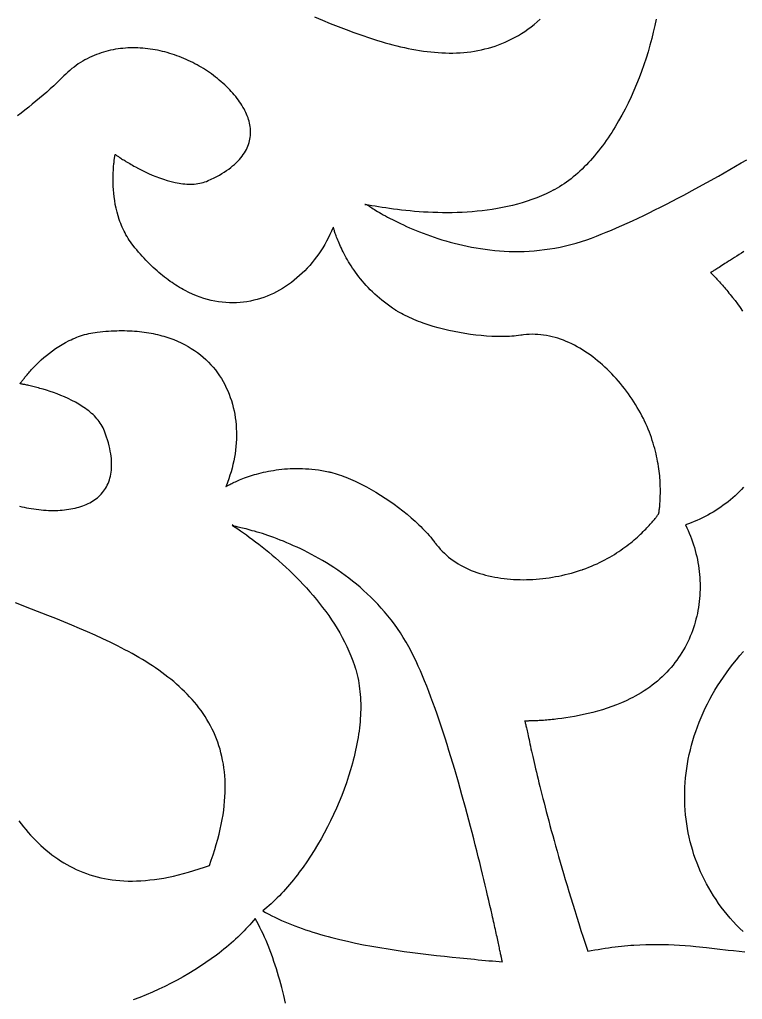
# Model space of a CAD drawing. Extents: x -555 to 555, y -555 to 555.
# Drawn here: x 99.9 to 199.1, y -144.4 to -9.9 of the extents above; entities that cross this region are included whole.
import ezdxf

# ---------------------------------------------------------------- set-up
doc = ezdxf.new("R2010")
doc.units = 0
doc.layers.add('PLAN_1', color=18, linetype='CONTINUOUS')

msp = doc.modelspace()

# ---------------------------------------------------------------- linework, layer by layer
at = {"layer": 'PLAN_1'}
for points in [[(140.37, -9.49), (141.46, -9.94), (142.55, -10.39), (143.63, -10.82), (144.71, -11.24), (145.79, -11.64), (146.87, -12.02), (147.94, -12.38), (148.48, -12.55), (149.01, -12.72), (149.54, -12.88), (150.08, -13.04), (150.61, -13.18), (151.14, -13.32), (151.66, -13.46), (152.19, -13.59), (152.72, -13.7), (153.24, -13.82), (153.76, -13.92), (154.28, -14.01), (154.8, -14.1), (155.32, -14.18), (155.83, -14.24), (156.34, -14.3), (156.85, -14.35), (157.36, -14.39), (157.87, -14.42), (158.37, -14.44), (158.88, -14.45), (159.38, -14.45), (159.87, -14.43), (160.37, -14.41), (160.86, -14.37), (161.35, -14.33), (161.84, -14.27), (162.32, -14.19), (162.81, -14.11), (163.29, -14.01), (163.76, -13.9), (164.24, -13.78), (164.71, -13.64), (165.17, -13.49), (165.64, -13.33), (166.1, -13.15), (166.56, -12.95), (167.01, -12.75), (167.46, -12.52), (167.91, -12.28), (168.36, -12.03), (168.8, -11.76), (169.24, -11.48), (169.67, -11.17), (170.1, -10.86), (170.53, -10.52), (170.95, -10.17), (171.37, -9.8)], [(187.25, -9.8), (187.07, -10.69), (186.88, -11.58), (186.66, -12.48), (186.42, -13.38), (186.16, -14.28), (185.88, -15.18), (185.59, -16.07), (185.27, -16.97), (184.94, -17.85), (184.59, -18.73), (184.22, -19.6), (183.83, -20.47), (183.43, -21.32), (183.01, -22.15), (182.57, -22.98), (182.12, -23.78), (181.89, -24.18), (181.65, -24.57), (181.41, -24.96), (181.17, -25.35), (180.92, -25.72), (180.67, -26.1), (180.42, -26.46), (180.16, -26.83), (179.9, -27.18), (179.64, -27.53), (179.37, -27.88), (179.1, -28.22), (178.82, -28.55), (178.54, -28.87), (178.26, -29.19), (177.98, -29.5), (177.69, -29.8), (177.4, -30.1), (177.1, -30.39), (176.81, -30.67), (176.51, -30.94), (176.2, -31.21), (175.9, -31.46), (175.59, -31.71), (175.28, -31.95), (174.96, -32.18), (174.64, -32.4), (174.32, -32.61), (174, -32.81), (173.67, -33.01), (173.35, -33.19), (173.26, -33.23), (173.24, -33.25), (173.23, -33.25), (173.21, -33.26), (173.13, -33.3), (172.82, -33.46), (172.19, -33.77), (171.54, -34.05), (170.89, -34.32), (170.23, -34.57), (169.57, -34.79), (168.9, -35.01), (168.22, -35.2), (167.54, -35.37), (166.85, -35.54), (166.17, -35.68), (165.48, -35.81), (164.78, -35.92), (164.09, -36.02), (163.4, -36.11), (162.71, -36.18), (162.02, -36.25), (161.33, -36.3), (160.64, -36.33), (159.96, -36.36), (159.28, -36.38), (158.61, -36.38), (157.95, -36.38), (157.29, -36.37), (156.63, -36.35), (155.99, -36.32), (155.35, -36.28), (154.73, -36.24), (154.11, -36.19), (153.51, -36.14), (152.92, -36.08), (152.34, -36.02), (151.77, -35.95), (151.22, -35.88), (150.68, -35.81), (150.16, -35.73), (149.65, -35.65), (149.16, -35.57), (148.69, -35.49), (148.24, -35.41), (147.81, -35.33), (147.4, -35.25), (147.31, -35.23), (147.61, -35.29), (147.62, -35.3), (147.63, -35.31), (147.65, -35.32), (147.67, -35.33), (147.7, -35.35), (147.74, -35.38), (147.77, -35.4), (147.82, -35.43), (147.87, -35.47), (147.98, -35.54), (148.11, -35.62), (148.26, -35.72), (148.43, -35.83), (148.62, -35.94), (148.82, -36.07), (149.05, -36.2), (149.29, -36.34), (149.55, -36.49), (149.82, -36.65), (150.11, -36.81), (150.42, -36.98), (150.75, -37.15), (151.09, -37.33), (151.44, -37.51), (151.81, -37.69), (152.2, -37.88), (152.6, -38.06), (153.01, -38.25), (153.44, -38.44), (153.88, -38.63), (154.34, -38.82), (154.8, -39.01), (155.29, -39.2), (155.78, -39.38), (156.28, -39.57), (156.8, -39.74), (157.33, -39.92), (157.87, -40.09), (158.42, -40.25), (158.98, -40.41), (159.55, -40.56), (160.13, -40.71), (160.72, -40.85), (161.32, -40.98), (161.93, -41.1), (162.55, -41.21), (163.18, -41.31), (163.81, -41.4), (164.46, -41.48), (165.11, -41.55), (165.76, -41.61), (166.43, -41.65), (167.1, -41.68), (167.78, -41.69), (168.46, -41.69), (169.15, -41.68), (169.84, -41.65), (170.54, -41.6), (171.25, -41.54), (171.95, -41.45), (172.67, -41.35), (173.38, -41.23), (174.11, -41.1), (174.83, -40.94), (175.56, -40.76), (176.29, -40.56), (177.02, -40.33), (177.75, -40.09), (178.4, -39.86), (179.06, -39.61), (179.73, -39.34), (180.42, -39.07), (181.12, -38.77), (181.84, -38.47), (182.56, -38.15), (183.3, -37.82), (184.04, -37.47), (184.8, -37.12), (185.56, -36.75), (186.33, -36.38), (187.1, -35.99), (187.88, -35.6), (188.67, -35.2), (189.46, -34.79), (190.25, -34.38), (191.05, -33.95), (192.64, -33.1), (194.23, -32.22), (195.82, -31.34), (197.39, -30.44), (198.17, -30), (198.94, -29.55), (199.7, -29.1)], [(99.89, -76.67), (100.21, -76.75), (100.54, -76.82), (100.86, -76.89), (101.18, -76.95), (101.51, -77), (101.85, -77.05), (102.2, -77.1), (102.54, -77.14), (102.87, -77.17), (103.21, -77.2), (103.54, -77.22), (103.87, -77.24), (104.2, -77.24), (104.52, -77.25), (104.84, -77.24), (105.15, -77.24), (105.47, -77.22), (105.77, -77.2), (106.08, -77.17), (106.37, -77.14), (106.67, -77.09), (106.96, -77.05), (107.24, -76.99), (107.52, -76.93), (107.8, -76.86), (108.06, -76.79), (108.33, -76.71), (108.58, -76.62), (108.83, -76.52), (109.07, -76.42), (109.31, -76.31), (109.54, -76.19), (109.77, -76.07), (109.98, -75.94), (110.19, -75.8), (110.39, -75.65), (110.59, -75.5), (110.77, -75.34), (110.95, -75.17), (111.12, -75), (111.28, -74.81), (111.43, -74.62), (111.57, -74.42), (111.71, -74.22), (111.83, -74), (111.95, -73.78), (112.05, -73.55), (112.15, -73.31), (112.24, -73.06), (112.31, -72.81), (112.38, -72.55), (112.43, -72.28), (112.48, -72), (112.51, -71.71), (112.53, -71.41), (112.54, -71.11), (112.54, -70.8), (112.53, -70.47), (112.51, -70.14), (112.47, -69.8), (112.42, -69.46), (112.36, -69.1), (112.29, -68.73), (112.2, -68.36), (112.1, -67.98), (111.99, -67.58), (111.86, -67.18), (111.72, -66.77), (111.57, -66.35), (111.47, -66.13), (111.37, -65.9), (111.25, -65.68), (111.13, -65.47), (110.99, -65.26), (110.85, -65.06), (110.69, -64.86), (110.53, -64.66), (110.36, -64.47), (110.18, -64.28), (110, -64.1), (109.8, -63.93), (109.6, -63.75), (109.4, -63.59), (109.19, -63.42), (108.97, -63.26), (108.75, -63.11), (108.52, -62.96), (108.05, -62.67), (107.57, -62.39), (107.08, -62.14), (106.58, -61.89), (106.08, -61.67), (105.58, -61.46), (105.07, -61.26), (104.58, -61.08), (104.09, -60.91), (103.61, -60.76), (103.15, -60.62), (102.93, -60.55), (102.71, -60.49), (102.5, -60.43), (102.29, -60.38), (102.09, -60.32), (101.9, -60.27), (101.71, -60.23), (101.53, -60.18), (101.36, -60.14), (101.19, -60.11), (101.04, -60.07), (100.89, -60.04), (100.75, -60.01), (100.62, -59.98), (100.51, -59.96), (100.4, -59.94), (100.31, -59.92), (100.22, -59.9), (100.15, -59.89), (100.09, -59.88), (100.04, -59.87), (100.01, -59.87), (99.99, -59.86), (99.98, -59.86), (99.98, -59.86), (99.99, -59.84), (100.01, -59.82), (100.03, -59.79), (100.06, -59.75), (100.09, -59.7), (100.13, -59.65), (100.17, -59.59), (100.23, -59.52), (100.28, -59.44), (100.34, -59.36), (100.41, -59.27), (100.49, -59.17), (100.57, -59.07), (100.65, -58.97), (100.74, -58.86), (100.84, -58.74), (100.94, -58.62), (101.04, -58.49), (101.16, -58.36), (101.27, -58.23), (101.4, -58.09), (101.52, -57.95), (101.66, -57.81), (101.94, -57.51), (102.24, -57.21), (102.55, -56.9), (102.89, -56.59), (103.25, -56.27), (103.62, -55.96), (104.02, -55.64), (104.43, -55.33), (104.85, -55.03), (105.3, -54.74), (105.76, -54.45), (106.23, -54.18), (106.72, -53.93), (106.98, -53.81), (107.23, -53.69), (107.49, -53.58), (107.75, -53.48), (108.02, -53.38), (108.29, -53.28), (108.56, -53.19), (108.84, -53.11), (109.12, -53.04), (109.4, -52.97), (109.68, -52.91), (109.97, -52.85), (110.27, -52.81), (110.56, -52.77), (110.96, -52.73), (111.35, -52.69), (111.73, -52.66), (112.12, -52.63), (112.49, -52.61), (112.87, -52.59), (113.24, -52.58), (113.6, -52.57), (113.96, -52.57), (114.32, -52.57), (114.67, -52.58), (115.02, -52.6), (115.36, -52.61), (115.7, -52.64), (116.03, -52.66), (116.36, -52.7), (116.69, -52.73), (117.01, -52.77), (117.33, -52.82), (117.64, -52.87), (117.95, -52.92), (118.25, -52.98), (118.55, -53.05), (118.85, -53.11), (119.14, -53.19), (119.43, -53.26), (119.72, -53.34), (119.99, -53.43), (120.54, -53.61), (121.07, -53.8), (121.58, -54.02), (122.08, -54.24), (122.56, -54.48), (123.03, -54.74), (123.47, -55.01), (123.91, -55.29), (124.32, -55.58), (124.72, -55.89), (125.11, -56.21), (125.47, -56.54), (125.82, -56.88), (126.16, -57.24), (126.48, -57.6), (126.78, -57.97), (127.07, -58.36), (127.35, -58.75), (127.6, -59.15), (127.85, -59.56), (128.07, -59.98), (128.28, -60.41), (128.48, -60.84), (128.66, -61.28), (128.83, -61.73), (128.98, -62.18), (129.11, -62.64), (129.24, -63.11), (129.34, -63.58), (129.43, -64.05), (129.51, -64.53), (129.57, -65.01), (129.62, -65.5), (129.65, -65.98), (129.67, -66.48), (129.67, -66.97), (129.66, -67.46), (129.64, -67.96), (129.6, -68.46), (129.55, -68.96), (129.48, -69.46), (129.4, -69.95), (129.3, -70.45), (129.19, -70.95), (129.07, -71.44), (128.93, -71.94), (128.78, -72.43), (128.62, -72.92), (128.44, -73.4), (128.24, -73.93), (128.23, -73.96), (128.25, -73.95), (128.28, -73.93), (128.33, -73.9), (128.39, -73.87), (128.47, -73.83), (128.56, -73.78), (128.66, -73.73), (128.77, -73.67), (128.9, -73.6), (129.03, -73.54), (129.18, -73.46), (129.35, -73.39), (129.52, -73.31), (129.71, -73.23), (129.9, -73.14), (130.11, -73.06), (130.33, -72.97), (130.56, -72.88), (130.8, -72.79), (131.05, -72.7), (131.31, -72.61), (131.58, -72.52), (131.86, -72.43), (132.14, -72.34), (132.44, -72.26), (132.75, -72.18), (133.06, -72.1), (133.39, -72.02), (133.72, -71.94), (134.06, -71.87), (134.41, -71.81), (134.77, -71.75), (135.13, -71.69), (135.5, -71.64), (135.88, -71.6), (136.27, -71.56), (136.66, -71.53), (137.06, -71.51), (137.47, -71.49), (137.88, -71.48), (138.3, -71.49), (138.72, -71.5), (139.15, -71.52), (139.59, -71.54), (140.03, -71.58), (140.48, -71.63), (140.93, -71.7), (141.38, -71.77), (141.84, -71.85), (142.3, -71.95), (142.36, -71.96), (142.39, -71.97), (142.41, -71.97), (142.48, -71.99), (142.62, -72.02), (142.91, -72.1), (143.2, -72.18), (143.49, -72.27), (143.79, -72.36), (144.09, -72.47), (144.39, -72.58), (144.7, -72.7), (145.01, -72.82), (145.32, -72.95), (145.63, -73.09), (145.95, -73.23), (146.26, -73.38), (146.9, -73.69), (147.54, -74.03), (148.18, -74.38), (148.82, -74.76), (149.45, -75.15), (150.08, -75.55), (150.71, -75.98), (151.32, -76.41), (151.93, -76.86), (152.52, -77.32), (153.09, -77.78), (153.65, -78.26), (154.19, -78.74), (154.71, -79.22), (154.96, -79.46), (155.2, -79.71), (155.44, -79.95), (155.67, -80.2), (155.9, -80.44), (156.12, -80.69), (156.33, -80.93), (156.53, -81.18), (156.72, -81.42), (156.91, -81.67), (156.95, -81.73), (156.98, -81.76), (157.01, -81.8), (157.13, -81.96), (157.38, -82.27), (157.64, -82.57), (157.91, -82.86), (158.2, -83.13), (158.49, -83.4), (158.79, -83.65), (159.11, -83.9), (159.43, -84.13), (159.76, -84.36), (160.1, -84.57), (160.44, -84.77), (160.8, -84.96), (161.16, -85.14), (161.53, -85.31), (161.9, -85.48), (162.29, -85.63), (162.67, -85.77), (163.07, -85.9), (163.47, -86.02), (163.87, -86.13), (164.28, -86.23), (164.7, -86.33), (165.12, -86.41), (165.54, -86.48), (165.97, -86.55), (166.4, -86.61), (166.83, -86.65), (167.27, -86.69), (167.71, -86.72), (168.15, -86.74), (168.59, -86.75), (169.03, -86.76), (169.47, -86.75), (169.92, -86.74), (170.36, -86.72), (170.81, -86.69), (171.26, -86.65), (171.7, -86.6), (172.15, -86.55), (172.59, -86.49), (173.03, -86.42), (173.47, -86.34), (173.91, -86.26), (174.34, -86.17), (174.77, -86.07), (175.2, -85.96), (175.63, -85.85), (176.05, -85.73), (176.47, -85.6), (176.88, -85.47), (177.09, -85.4), (177.12, -85.39), (177.14, -85.38), (177.16, -85.38), (177.21, -85.36), (177.62, -85.21), (178.01, -85.06), (178.4, -84.9), (178.78, -84.74), (179.15, -84.57), (179.51, -84.4), (179.87, -84.22), (180.22, -84.04), (180.56, -83.86), (180.89, -83.67), (181.21, -83.48), (181.53, -83.29), (181.83, -83.09), (182.13, -82.9), (182.43, -82.7), (182.71, -82.5), (182.99, -82.3), (183.25, -82.1), (183.51, -81.9), (183.77, -81.7), (184.01, -81.5), (184.25, -81.3), (184.47, -81.11), (184.69, -80.91), (184.91, -80.72), (185.11, -80.53), (185.31, -80.35), (185.49, -80.16), (185.68, -79.98), (185.85, -79.81), (186.01, -79.64), (186.17, -79.47), (186.32, -79.31), (186.46, -79.16), (186.59, -79.01), (186.71, -78.86), (186.83, -78.73), (186.94, -78.6), (187.04, -78.48), (187.13, -78.36), (187.21, -78.25), (187.29, -78.16), (187.36, -78.07), (187.42, -77.99), (187.47, -77.92), (187.51, -77.85), (187.55, -77.8), (187.58, -77.76), (187.6, -77.74), (187.61, -77.72), (187.61, -77.71), (187.62, -77.71), (187.62, -77.69), (187.63, -77.65), (187.63, -77.6), (187.64, -77.54), (187.66, -77.47), (187.67, -77.38), (187.68, -77.28), (187.7, -77.17), (187.71, -77.05), (187.73, -76.91), (187.75, -76.77), (187.76, -76.61), (187.78, -76.44), (187.79, -76.26), (187.8, -76.07), (187.82, -75.87), (187.83, -75.66), (187.84, -75.44), (187.84, -75.22), (187.85, -74.98), (187.85, -74.73), (187.85, -74.48), (187.85, -74.22), (187.84, -73.95), (187.83, -73.67), (187.81, -73.38), (187.8, -73.09), (187.77, -72.79), (187.75, -72.48), (187.71, -72.17), (187.68, -71.85), (187.63, -71.53), (187.59, -71.2), (187.53, -70.86), (187.47, -70.52), (187.41, -70.17), (187.33, -69.82), (187.25, -69.46), (187.17, -69.11), (187.07, -68.74), (186.97, -68.37), (186.86, -68), (186.74, -67.63), (186.61, -67.25), (186.48, -66.88), (186.34, -66.49), (186.18, -66.11), (186.02, -65.73), (185.85, -65.34), (185.67, -64.95), (185.64, -64.9), (185.63, -64.88), (185.62, -64.86), (185.61, -64.83), (185.51, -64.64), (185.31, -64.25), (185.11, -63.87), (184.89, -63.48), (184.67, -63.1), (184.44, -62.72), (184.21, -62.35), (183.96, -61.98), (183.71, -61.61), (183.46, -61.24), (183.19, -60.88), (182.92, -60.53), (182.65, -60.17), (182.37, -59.83), (182.08, -59.49), (181.78, -59.15), (181.48, -58.82), (181.18, -58.49), (180.87, -58.18), (180.55, -57.87), (180.23, -57.56), (179.91, -57.27), (179.57, -56.98), (179.24, -56.7), (178.9, -56.42), (178.56, -56.16), (178.21, -55.9), (177.86, -55.66), (177.5, -55.42), (177.14, -55.19), (176.78, -54.97), (176.42, -54.77), (176.05, -54.57), (175.68, -54.38), (175.3, -54.21), (174.92, -54.04), (174.54, -53.89), (174.16, -53.75), (173.78, -53.62), (173.39, -53.51), (173, -53.41), (172.61, -53.32), (172.22, -53.24), (171.83, -53.18), (171.44, -53.13), (171.04, -53.1), (170.65, -53.08), (170.25, -53.07), (169.85, -53.09), (169.46, -53.11), (169.06, -53.15), (168.86, -53.18), (168.81, -53.19), (168.77, -53.19), (168.7, -53.2), (168.39, -53.24), (168.08, -53.28), (167.77, -53.31), (167.45, -53.33), (167.12, -53.35), (166.79, -53.37), (166.45, -53.38), (166.11, -53.38), (165.76, -53.38), (165.41, -53.38), (164.7, -53.35), (163.98, -53.31), (163.25, -53.25), (162.52, -53.18), (161.78, -53.08), (161.03, -52.97), (160.29, -52.84), (159.55, -52.7), (158.82, -52.54), (158.09, -52.37), (157.37, -52.18), (156.67, -51.98), (155.98, -51.77), (155.31, -51.54), (154.98, -51.42), (154.66, -51.3), (154.34, -51.17), (154.03, -51.04), (153.72, -50.91), (153.42, -50.78), (153.13, -50.64), (152.84, -50.5), (152.57, -50.36), (152.3, -50.22), (152.03, -50.07), (151.78, -49.92), (151.66, -49.84), (151.59, -49.81), (151.58, -49.8), (151.55, -49.78), (151.5, -49.75), (151.1, -49.49), (150.72, -49.22), (150.35, -48.95), (149.98, -48.68), (149.63, -48.4), (149.29, -48.11), (148.97, -47.83), (148.65, -47.54), (148.34, -47.24), (148.04, -46.95), (147.76, -46.65), (147.48, -46.35), (147.22, -46.06), (146.96, -45.76), (146.71, -45.46), (146.48, -45.16), (146.25, -44.86), (146.03, -44.56), (145.82, -44.27), (145.62, -43.97), (145.43, -43.68), (145.24, -43.4), (145.07, -43.11), (144.9, -42.83), (144.74, -42.56), (144.59, -42.28), (144.45, -42.02), (144.32, -41.76), (144.19, -41.51), (144.07, -41.26), (143.96, -41.02), (143.85, -40.79), (143.75, -40.56), (143.66, -40.34), (143.57, -40.14), (143.49, -39.94), (143.42, -39.75), (143.35, -39.57), (143.29, -39.4), (143.24, -39.24), (143.19, -39.1), (143.15, -38.96), (143.11, -38.84), (143.07, -38.73), (143.04, -38.64), (143.02, -38.55), (143, -38.49), (142.99, -38.43), (142.98, -38.39), (142.97, -38.37), (142.95, -38.4), (142.73, -38.92), (142.51, -39.39), (142.28, -39.85), (142.04, -40.3), (141.79, -40.75), (141.52, -41.19), (141.25, -41.61), (140.96, -42.03), (140.67, -42.44), (140.36, -42.84), (140.05, -43.23), (139.72, -43.61), (139.39, -43.98), (139.05, -44.34), (138.7, -44.69), (138.34, -45.02), (137.97, -45.34), (137.59, -45.65), (137.21, -45.95), (136.81, -46.23), (136.41, -46.5), (136.01, -46.76), (135.59, -47), (135.17, -47.23), (134.74, -47.45), (134.31, -47.64), (133.87, -47.83), (133.43, -48), (132.97, -48.15), (132.52, -48.28), (132.06, -48.4), (131.59, -48.51), (131.12, -48.59), (130.64, -48.66), (130.16, -48.71), (129.68, -48.74), (129.19, -48.75), (128.7, -48.74), (128.21, -48.72), (127.71, -48.67), (127.21, -48.61), (126.71, -48.52), (126.2, -48.41), (125.7, -48.29), (125.19, -48.14), (124.68, -47.97), (124.17, -47.78), (123.66, -47.57), (123.14, -47.33), (122.63, -47.07), (122.37, -46.93), (122.11, -46.79), (121.86, -46.64), (121.6, -46.48), (121.34, -46.32), (121.08, -46.15), (120.83, -45.98), (120.57, -45.8), (120.31, -45.61), (120.06, -45.42), (119.8, -45.22), (119.54, -45.02), (119.29, -44.81), (119.03, -44.59), (118.77, -44.37), (118.52, -44.14), (118.26, -43.9), (118.01, -43.66), (117.76, -43.41), (117.5, -43.15), (117.25, -42.89), (117, -42.62), (116.74, -42.35), (116.49, -42.06), (116.24, -41.78), (115.99, -41.48), (115.74, -41.18), (115.49, -40.87), (115.31, -40.63), (115.14, -40.39), (114.97, -40.15), (114.81, -39.9), (114.66, -39.65), (114.51, -39.4), (114.38, -39.15), (114.25, -38.89), (114.12, -38.64), (114.01, -38.38), (113.89, -38.12), (113.79, -37.86), (113.69, -37.59), (113.6, -37.33), (113.43, -36.8), (113.29, -36.28), (113.16, -35.75), (113.05, -35.23), (112.97, -34.71), (112.9, -34.21), (112.84, -33.71), (112.8, -33.22), (112.77, -32.74), (112.75, -32.28), (112.75, -31.84), (112.75, -31.41), (112.76, -31), (112.77, -30.81), (112.78, -30.62), (112.79, -30.44), (112.8, -30.26), (112.81, -30.09), (112.82, -29.93), (112.84, -29.77), (112.85, -29.62), (112.87, -29.47), (112.88, -29.34), (112.9, -29.21), (112.91, -29.09), (112.93, -28.98), (112.94, -28.88), (112.95, -28.79), (112.97, -28.7), (112.98, -28.62), (112.99, -28.56), (113, -28.5), (113.01, -28.45), (113.02, -28.42), (113.02, -28.39), (113.02, -28.37), (113.02, -28.37), (113.03, -28.37), (113.05, -28.38), (113.08, -28.4), (113.12, -28.43), (113.17, -28.47), (113.23, -28.51), (113.3, -28.56), (113.38, -28.61), (113.47, -28.67), (113.57, -28.74), (113.68, -28.81), (113.79, -28.89), (113.92, -28.97), (114.05, -29.05), (114.2, -29.14), (114.35, -29.23), (114.51, -29.33), (114.67, -29.43), (114.84, -29.53), (115.02, -29.64), (115.21, -29.75), (115.4, -29.86), (115.6, -29.97), (115.8, -30.08), (116.23, -30.3), (116.67, -30.53), (117.14, -30.76), (117.62, -30.98), (118.11, -31.2), (118.62, -31.4), (119.13, -31.6), (119.65, -31.78), (120.18, -31.95), (120.72, -32.09), (121.25, -32.22), (121.52, -32.27), (121.79, -32.32), (122.05, -32.36), (122.32, -32.39), (122.58, -32.42), (122.85, -32.44), (123.11, -32.45), (123.37, -32.46), (123.63, -32.45), (123.88, -32.44), (124.13, -32.41), (124.38, -32.38), (124.63, -32.34), (124.87, -32.29), (125.11, -32.22), (125.35, -32.15), (125.58, -32.07), (125.81, -31.97), (126.21, -31.78), (126.6, -31.59), (126.98, -31.4), (127.33, -31.2), (127.68, -31), (128, -30.8), (128.31, -30.59), (128.61, -30.38), (128.89, -30.17), (129.15, -29.96), (129.4, -29.74), (129.64, -29.52), (129.86, -29.3), (130.07, -29.08), (130.26, -28.85), (130.44, -28.62), (130.61, -28.4), (130.76, -28.16), (130.9, -27.93), (131.03, -27.7), (131.14, -27.46), (131.24, -27.23), (131.33, -26.99), (131.41, -26.75), (131.47, -26.51), (131.52, -26.27), (131.56, -26.03), (131.59, -25.78), (131.6, -25.54), (131.61, -25.3), (131.6, -25.05), (131.58, -24.81), (131.55, -24.56), (131.52, -24.32), (131.47, -24.07), (131.41, -23.83), (131.34, -23.58), (131.26, -23.34), (131.16, -23.09), (131.07, -22.85), (130.96, -22.6), (130.84, -22.36), (130.71, -22.11), (130.57, -21.87), (130.43, -21.63), (130.27, -21.39), (130.11, -21.15), (129.94, -20.91), (129.76, -20.68), (129.57, -20.44), (129.38, -20.21), (129.18, -19.97), (128.97, -19.74), (128.75, -19.51), (128.53, -19.28), (128.3, -19.06), (128.06, -18.83), (127.82, -18.61), (127.57, -18.39), (127.31, -18.17), (127.05, -17.96), (126.78, -17.75), (126.51, -17.54), (126.23, -17.33), (125.96, -17.14), (125.69, -16.95), (125.41, -16.77), (125.13, -16.59), (124.85, -16.41), (124.56, -16.24), (124.27, -16.08), (123.97, -15.92), (123.67, -15.76), (123.37, -15.61), (123.06, -15.47), (122.75, -15.33), (122.44, -15.19), (122.12, -15.06), (121.81, -14.94), (121.49, -14.82), (121.16, -14.71), (120.84, -14.6), (120.51, -14.5), (120.18, -14.4), (119.85, -14.31), (119.52, -14.23), (119.19, -14.15), (118.85, -14.08), (118.51, -14.02), (118.18, -13.96), (117.84, -13.91), (117.5, -13.86), (117.16, -13.82), (116.82, -13.79), (116.48, -13.77), (116.14, -13.75), (115.8, -13.75), (115.46, -13.74), (115.11, -13.75), (114.77, -13.76), (114.43, -13.78), (114.1, -13.81), (113.76, -13.85), (113.42, -13.89), (113.08, -13.94), (112.75, -14.01), (112.41, -14.07), (112.08, -14.15), (111.75, -14.24), (111.42, -14.33), (111.1, -14.43), (110.77, -14.55), (110.45, -14.67), (110.13, -14.8), (109.81, -14.93), (109.5, -15.08), (109.18, -15.24), (108.87, -15.4), (108.57, -15.58), (108.27, -15.76), (107.97, -15.96), (107.67, -16.16), (107.38, -16.38), (107.09, -16.6), (106.81, -16.84), (106.53, -17.08), (106.25, -17.34), (105.98, -17.6), (105.52, -18.05), (105.06, -18.5), (104.59, -18.94), (104.12, -19.38), (103.64, -19.81), (103.15, -20.24), (102.66, -20.66), (102.16, -21.08), (101.66, -21.49), (101.16, -21.9), (100.65, -22.3), (100.14, -22.69), (99.62, -23.08)], [(199.32, -41.71), (198.98, -41.92), (198.64, -42.13), (198.33, -42.33), (198.03, -42.52), (197.74, -42.71), (197.46, -42.88), (197.2, -43.05), (196.95, -43.21), (196.71, -43.36), (196.49, -43.5), (196.28, -43.64), (196.09, -43.76), (195.91, -43.88), (195.74, -43.99), (195.58, -44.09), (195.44, -44.18), (195.31, -44.26), (195.19, -44.33), (195.09, -44.39), (195, -44.45), (194.92, -44.49), (194.85, -44.53), (194.8, -44.56), (194.76, -44.57), (194.73, -44.58), (194.72, -44.58), (194.72, -44.58), (194.73, -44.59), (194.76, -44.62), (194.79, -44.65), (194.83, -44.68), (194.87, -44.73), (194.93, -44.78), (194.99, -44.85), (195.06, -44.92), (195.13, -44.99), (195.21, -45.08), (195.3, -45.17), (195.4, -45.27), (195.5, -45.38), (195.61, -45.5), (195.72, -45.62), (195.84, -45.75), (195.96, -45.88), (196.09, -46.03), (196.22, -46.18), (196.36, -46.33), (196.5, -46.49), (196.64, -46.66), (196.79, -46.84), (196.95, -47.02), (197.1, -47.21), (197.26, -47.4), (197.42, -47.6), (197.58, -47.8), (197.75, -48.01), (198.09, -48.45), (198.43, -48.91), (198.78, -49.39), (199.13, -49.88)], [(199.26, -74.07), (198.97, -74.38), (198.69, -74.67), (198.39, -74.96), (198.09, -75.24), (197.78, -75.52), (197.46, -75.79), (197.14, -76.05), (196.81, -76.3), (196.48, -76.55), (196.14, -76.79), (195.8, -77.03), (195.45, -77.25), (195.09, -77.47), (194.73, -77.68), (194.37, -77.89), (194, -78.09), (193.62, -78.27), (193.25, -78.46), (192.86, -78.63), (192.48, -78.79), (192.09, -78.95), (191.69, -79.1), (191.29, -79.24), (191.48, -79.62), (191.65, -80), (191.82, -80.39), (191.97, -80.78), (192.12, -81.17), (192.26, -81.57), (192.39, -81.96), (192.52, -82.36), (192.63, -82.77), (192.73, -83.17), (192.83, -83.58), (192.92, -83.98), (192.99, -84.39), (193.06, -84.8), (193.12, -85.21), (193.17, -85.63), (193.22, -86.04), (193.25, -86.45), (193.27, -86.87), (193.29, -87.28), (193.29, -87.69), (193.29, -88.11), (193.27, -88.52), (193.25, -88.93), (193.22, -89.34), (193.18, -89.75), (193.13, -90.16), (193.07, -90.57), (193, -90.97), (192.92, -91.38), (192.83, -91.78), (192.73, -92.18), (192.63, -92.58), (192.51, -92.98), (192.38, -93.37), (192.25, -93.76), (192.1, -94.14), (191.95, -94.53), (191.78, -94.91), (191.61, -95.29), (191.42, -95.66), (191.23, -96.03), (191.02, -96.39), (190.81, -96.75), (190.58, -97.11), (190.35, -97.46), (190.1, -97.81), (189.85, -98.15), (189.58, -98.48), (189.31, -98.81), (189.02, -99.14), (188.73, -99.46), (188.42, -99.77), (188.11, -100.08), (187.78, -100.38), (187.45, -100.67), (187.1, -100.96), (186.74, -101.24), (186.38, -101.51), (186, -101.78), (185.61, -102.04), (185.21, -102.29), (184.81, -102.53), (184.39, -102.77), (184.08, -102.93), (183.76, -103.09), (183.13, -103.39), (182.49, -103.68), (181.84, -103.94), (181.19, -104.18), (180.54, -104.41), (179.89, -104.62), (179.24, -104.81), (178.59, -104.98), (177.95, -105.14), (177.31, -105.29), (176.69, -105.42), (176.08, -105.53), (175.48, -105.64), (174.89, -105.73), (174.33, -105.81), (173.78, -105.88), (173.51, -105.91), (173.25, -105.94), (173, -105.97), (172.75, -105.99), (172.51, -106.01), (172.27, -106.03), (172.04, -106.05), (171.82, -106.07), (171.61, -106.08), (171.4, -106.1), (171.2, -106.11), (171.01, -106.12), (170.83, -106.13), (170.65, -106.14), (170.49, -106.14), (170.33, -106.15), (170.18, -106.15), (170.04, -106.16), (169.91, -106.16), (169.8, -106.16), (169.69, -106.17), (169.59, -106.17), (169.5, -106.17), (169.42, -106.17), (169.36, -106.17), (169.3, -106.17), (169.26, -106.17), (169.23, -106.17), (169.21, -106.17), (169.21, -106.17), (169.22, -106.17), (169.23, -106.2), (169.25, -106.24), (169.27, -106.3), (169.29, -106.37), (169.31, -106.45), (169.34, -106.56), (169.37, -106.68), (169.4, -106.81), (169.43, -106.96), (169.47, -107.12), (169.51, -107.3), (169.55, -107.5), (169.6, -107.71), (169.65, -107.94), (169.7, -108.18), (169.76, -108.44), (169.82, -108.71), (169.88, -109), (169.95, -109.3), (170.02, -109.62), (170.09, -109.96), (170.17, -110.31), (170.25, -110.67), (170.34, -111.05), (170.43, -111.45), (170.53, -111.86), (170.63, -112.29), (170.73, -112.73), (170.84, -113.19), (170.95, -113.66), (171.07, -114.15), (171.19, -114.65), (171.32, -115.17), (171.45, -115.7), (171.59, -116.25), (171.73, -116.82), (171.88, -117.4), (172.03, -117.99), (172.19, -118.6), (172.36, -119.23), (172.53, -119.87), (172.7, -120.52), (172.88, -121.19), (173.07, -121.88), (173.27, -122.58), (173.47, -123.3), (173.67, -124.03), (173.88, -124.78), (174.1, -125.54), (174.33, -126.31), (174.56, -127.11), (174.8, -127.91), (175.04, -128.74), (175.29, -129.57), (175.55, -130.42), (175.82, -131.29), (176.09, -132.17), (176.37, -133.07), (176.65, -133.98), (176.95, -134.91), (177.25, -135.85), (177.56, -136.81), (177.88, -137.78), (178.36, -137.69), (178.85, -137.59), (179.32, -137.51), (179.79, -137.43), (180.26, -137.36), (180.72, -137.29), (181.17, -137.22), (181.62, -137.17), (182.06, -137.11), (182.5, -137.07), (182.94, -137.02), (183.36, -136.98), (183.79, -136.95), (184.21, -136.92), (185.04, -136.87), (185.85, -136.84), (186.65, -136.83), (187.43, -136.83), (188.21, -136.84), (188.97, -136.86), (189.73, -136.89), (190.48, -136.94), (191.23, -136.99), (191.97, -137.05), (192.7, -137.12), (194.18, -137.27), (195.65, -137.44), (197.15, -137.61), (197.9, -137.69), (198.67, -137.78), (199.44, -137.86)], [(99.8, -119.85), (100.12, -120.26), (100.44, -120.67), (100.76, -121.06), (101.1, -121.45), (101.43, -121.83), (101.78, -122.2), (102.13, -122.56), (102.48, -122.91), (102.84, -123.25), (103.21, -123.59), (103.58, -123.91), (103.96, -124.22), (104.35, -124.53), (104.74, -124.82), (105.14, -125.1), (105.55, -125.37), (105.97, -125.63), (106.39, -125.88), (106.82, -126.11), (107.26, -126.34), (107.7, -126.55), (108.15, -126.75), (108.61, -126.93), (109.08, -127.11), (109.56, -127.27), (110.05, -127.42), (110.54, -127.55), (111.04, -127.68), (111.55, -127.78), (112.07, -127.88), (112.6, -127.96), (113.14, -128.02), (113.69, -128.07), (114.24, -128.11), (114.81, -128.13), (115.39, -128.13), (115.97, -128.12), (116.57, -128.09), (117.17, -128.05), (117.79, -127.99), (118.42, -127.92), (119.05, -127.83), (119.7, -127.72), (120.36, -127.59), (121.03, -127.45), (121.71, -127.29), (122.4, -127.11), (123.1, -126.91), (123.81, -126.7), (124.54, -126.47), (125.28, -126.22), (125.99, -125.99), (126.22, -125.28), (126.47, -124.54), (126.7, -123.81), (126.91, -123.1), (127.11, -122.4), (127.29, -121.71), (127.45, -121.03), (127.59, -120.36), (127.72, -119.7), (127.83, -119.05), (127.92, -118.42), (127.99, -117.79), (128.05, -117.17), (128.09, -116.57), (128.12, -115.97), (128.13, -115.39), (128.13, -114.81), (128.11, -114.24), (128.07, -113.69), (128.02, -113.14), (127.96, -112.6), (127.88, -112.07), (127.78, -111.55), (127.68, -111.04), (127.55, -110.54), (127.42, -110.05), (127.27, -109.56), (127.11, -109.08), (126.93, -108.61), (126.75, -108.15), (126.55, -107.7), (126.34, -107.26), (126.11, -106.82), (125.88, -106.39), (125.63, -105.97), (125.37, -105.55), (125.1, -105.14), (124.82, -104.74), (124.53, -104.35), (124.22, -103.96), (123.91, -103.58), (123.59, -103.21), (123.25, -102.84), (122.91, -102.48), (122.56, -102.13), (122.2, -101.78), (121.83, -101.43), (121.45, -101.1), (121.06, -100.76), (120.67, -100.44), (120.26, -100.12), (119.85, -99.8), (119.43, -99.49), (119, -99.18), (118.57, -98.88), (118.13, -98.59), (117.68, -98.3), (117.22, -98.01), (116.76, -97.73), (116.29, -97.45), (115.82, -97.17), (115.34, -96.9), (114.85, -96.64), (114.36, -96.37), (113.87, -96.11), (113.37, -95.86), (112.35, -95.35), (111.32, -94.86), (110.27, -94.38), (109.21, -93.91), (108.14, -93.45), (107.06, -93), (105.97, -92.55), (104.87, -92.11), (103.77, -91.68), (101.56, -90.81), (99.35, -89.96)], [(199.21, -135.08), (198.74, -134.63), (198.28, -134.17), (197.84, -133.69), (197.41, -133.21), (197, -132.72), (196.6, -132.23), (196.21, -131.72), (195.83, -131.21), (195.48, -130.69), (195.13, -130.16), (194.8, -129.62), (194.48, -129.08), (194.18, -128.53), (193.89, -127.98), (193.62, -127.42), (193.36, -126.85), (193.11, -126.28), (192.88, -125.7), (192.66, -125.11), (192.46, -124.52), (192.28, -123.93), (192.1, -123.33), (191.95, -122.73), (191.8, -122.12), (191.67, -121.51), (191.56, -120.9), (191.46, -120.28), (191.38, -119.66), (191.31, -119.04), (191.26, -118.41), (191.22, -117.78), (191.2, -117.15), (191.19, -116.52), (191.2, -115.88), (191.22, -115.25), (191.26, -114.61), (191.31, -113.97), (191.38, -113.33), (191.46, -112.69), (191.56, -112.05), (191.68, -111.41), (191.81, -110.77), (191.96, -110.13), (192.12, -109.49), (192.3, -108.85), (192.49, -108.21), (192.7, -107.58), (192.93, -106.94), (193.17, -106.31), (193.43, -105.68), (193.71, -105.05), (194, -104.42), (194.3, -103.8), (194.63, -103.18), (194.97, -102.56), (195.32, -101.95), (195.7, -101.34), (196.08, -100.73), (196.49, -100.13), (196.91, -99.53), (197.35, -98.94), (197.81, -98.35), (198.28, -97.77), (198.77, -97.19), (199.27, -96.62)], [(136.41, -144.92), (136.16, -143.84), (135.89, -142.77), (135.75, -142.24), (135.61, -141.72), (135.46, -141.2), (135.31, -140.68), (135.15, -140.17), (134.99, -139.67), (134.82, -139.16), (134.65, -138.67), (134.48, -138.18), (134.3, -137.7), (134.12, -137.22), (133.93, -136.75), (133.73, -136.29), (133.53, -135.84), (133.33, -135.39), (133.11, -134.95), (132.9, -134.52), (132.68, -134.1), (132.45, -133.68), (132.22, -133.28), (131.99, -133.56), (131.75, -133.85), (131.5, -134.14), (131.24, -134.42), (130.98, -134.71), (130.71, -134.99), (130.43, -135.28), (130.15, -135.56), (129.85, -135.84), (129.55, -136.12), (129.25, -136.4), (128.93, -136.67), (128.62, -136.95), (128.29, -137.22), (127.96, -137.49), (127.62, -137.76), (127.28, -138.03), (126.93, -138.3), (126.21, -138.82), (125.48, -139.33), (124.72, -139.84), (123.95, -140.33), (123.16, -140.81), (122.36, -141.28), (121.54, -141.73), (120.71, -142.17), (119.86, -142.6), (119.01, -143), (118.15, -143.39), (117.28, -143.77), (116.4, -144.12), (115.52, -144.46)]]:
    msp.add_lwpolyline(points, dxfattribs=at)
msp.add_lwpolyline([(133.28, -132.22), (133.68, -132.45), (134.1, -132.68), (134.52, -132.9), (134.95, -133.11), (135.39, -133.33), (135.84, -133.53), (136.29, -133.73), (136.75, -133.93), (137.22, -134.12), (137.7, -134.3), (138.18, -134.48), (138.67, -134.65), (139.16, -134.82), (139.67, -134.99), (140.17, -135.15), (140.68, -135.31), (141.2, -135.46), (141.72, -135.61), (142.24, -135.75), (142.77, -135.89), (143.84, -136.16), (144.92, -136.41), (146.02, -136.65), (147.12, -136.87), (148.23, -137.08), (149.35, -137.27), (150.47, -137.46), (151.58, -137.63), (152.7, -137.79), (153.82, -137.94), (154.93, -138.09), (156.03, -138.22), (157.12, -138.35), (158.2, -138.46), (159.27, -138.58), (160.32, -138.68), (161.35, -138.79), (162.36, -138.88), (162.86, -138.93), (163.35, -138.98), (163.84, -139.02), (164.31, -139.07), (164.79, -139.11), (165.25, -139.15), (165.71, -139.2), (166.16, -139.24), (166.16, -139.23), (166.16, -139.22), (166.15, -139.19), (166.15, -139.16), (166.14, -139.11), (166.13, -139.05), (166.11, -138.99), (166.1, -138.91), (166.08, -138.83), (166.06, -138.73), (166.04, -138.63), (166.01, -138.51), (165.99, -138.39), (165.96, -138.26), (165.93, -138.12), (165.9, -137.97), (165.87, -137.82), (165.83, -137.65), (165.79, -137.48), (165.75, -137.29), (165.71, -137.1), (165.67, -136.91), (165.63, -136.7), (165.58, -136.49), (165.53, -136.27), (165.48, -136.04), (165.43, -135.8), (165.38, -135.56), (165.32, -135.31), (165.27, -135.05), (165.21, -134.79), (165.15, -134.52), (165.09, -134.24), (165.02, -133.96), (164.96, -133.67), (164.89, -133.38), (164.82, -133.08), (164.75, -132.77), (164.61, -132.14), (164.46, -131.49), (164.3, -130.81), (164.14, -130.12), (163.98, -129.41), (163.8, -128.68), (163.62, -127.93), (163.44, -127.17), (163.25, -126.39), (163.06, -125.6), (162.86, -124.8), (162.65, -123.99), (162.45, -123.16), (162.23, -122.33), (162.01, -121.48), (161.79, -120.63), (161.57, -119.78), (161.34, -118.91), (161.1, -118.05), (160.62, -116.31), (160.13, -114.56), (159.62, -112.81), (159.1, -111.08), (158.84, -110.22), (158.57, -109.37), (158.3, -108.52), (158.03, -107.68), (157.75, -106.85), (157.48, -106.03), (157.2, -105.22), (156.92, -104.43), (156.64, -103.64), (156.35, -102.87), (156.07, -102.12), (155.78, -101.38), (155.49, -100.66), (155.2, -99.95), (154.91, -99.27), (154.62, -98.61), (154.33, -97.96), (154.03, -97.34), (153.69, -96.65), (153.33, -95.98), (152.96, -95.32), (152.57, -94.68), (152.17, -94.05), (151.76, -93.44), (151.34, -92.85), (150.9, -92.28), (150.46, -91.72), (150.01, -91.17), (149.55, -90.65), (149.08, -90.13), (148.6, -89.64), (148.12, -89.15), (147.63, -88.68), (147.13, -88.23), (146.63, -87.79), (146.13, -87.37), (145.62, -86.95), (145.11, -86.56), (144.6, -86.17), (144.08, -85.8), (143.57, -85.44), (143.05, -85.1), (142.53, -84.76), (142.02, -84.44), (141.5, -84.14), (140.99, -83.84), (140.48, -83.56), (139.98, -83.28), (139.47, -83.02), (138.98, -82.77), (138.49, -82.53), (138, -82.3), (137.52, -82.09), (137.05, -81.88), (136.58, -81.68), (136.13, -81.49), (135.68, -81.32), (135.24, -81.15), (134.82, -80.99), (134.4, -80.84), (134, -80.7), (133.61, -80.56), (133.23, -80.44), (132.86, -80.33), (132.51, -80.22), (132.17, -80.12), (131.85, -80.03), (131.55, -79.94), (131.26, -79.86), (130.99, -79.79), (130.74, -79.73), (130.5, -79.67), (130.29, -79.62), (130.09, -79.58), (129.92, -79.54), (129.77, -79.51), (129.64, -79.48), (129.58, -79.47), (129.53, -79.46), (129.48, -79.45), (129.44, -79.44), (129.41, -79.44), (129.38, -79.43), (129.36, -79.43), (129.34, -79.42), (129.33, -79.42), (129.07, -79.25), (129.15, -79.3), (129.5, -79.54), (129.86, -79.78), (130.24, -80.05), (130.63, -80.32), (131.03, -80.61), (131.44, -80.91), (131.87, -81.23), (132.3, -81.56), (132.74, -81.9), (133.19, -82.25), (133.64, -82.61), (134.1, -82.99), (134.57, -83.38), (135.04, -83.78), (135.51, -84.19), (135.98, -84.62), (136.46, -85.06), (136.93, -85.5), (137.41, -85.96), (137.88, -86.43), (138.35, -86.91), (138.82, -87.4), (139.28, -87.9), (139.74, -88.41), (140.19, -88.93), (140.64, -89.47), (141.08, -90.01), (141.5, -90.56), (141.92, -91.12), (142.33, -91.69), (142.73, -92.27), (143.11, -92.86), (143.48, -93.45), (143.84, -94.06), (144.18, -94.68), (144.51, -95.3), (144.82, -95.93), (145.11, -96.57), (145.38, -97.22), (145.63, -97.88), (145.86, -98.54), (145.97, -98.87), (146, -98.96), (146.01, -98.98), (146.01, -98.99), (146.02, -99.02), (146.04, -99.11), (146.15, -99.47), (146.24, -99.83), (146.33, -100.2), (146.4, -100.58), (146.47, -100.96), (146.53, -101.35), (146.58, -101.74), (146.62, -102.13), (146.66, -102.53), (146.69, -102.93), (146.71, -103.33), (146.72, -103.74), (146.72, -104.15), (146.72, -104.57), (146.71, -104.99), (146.69, -105.41), (146.66, -105.83), (146.63, -106.26), (146.59, -106.69), (146.54, -107.12), (146.49, -107.55), (146.43, -107.99), (146.36, -108.42), (146.29, -108.86), (146.21, -109.3), (146.12, -109.74), (146.03, -110.18), (145.93, -110.63), (145.82, -111.07), (145.71, -111.52), (145.6, -111.96), (145.34, -112.85), (145.07, -113.74), (144.78, -114.63), (144.46, -115.52), (144.12, -116.4), (143.77, -117.28), (143.39, -118.15), (143, -119.01), (142.6, -119.86), (142.17, -120.71), (141.73, -121.54), (141.28, -122.36), (140.81, -123.16), (140.33, -123.95), (139.84, -124.72), (139.33, -125.48), (138.82, -126.21), (138.3, -126.93), (138.03, -127.28), (137.76, -127.62), (137.49, -127.96), (137.22, -128.29), (136.95, -128.62), (136.67, -128.93), (136.4, -129.25), (136.12, -129.55), (135.84, -129.85), (135.56, -130.15), (135.28, -130.43), (134.99, -130.71), (134.71, -130.98), (134.42, -131.24), (134.14, -131.5), (133.85, -131.75), (133.56, -131.99)], close=True, dxfattribs=at)

doc.saveas('drawing.dxf')
